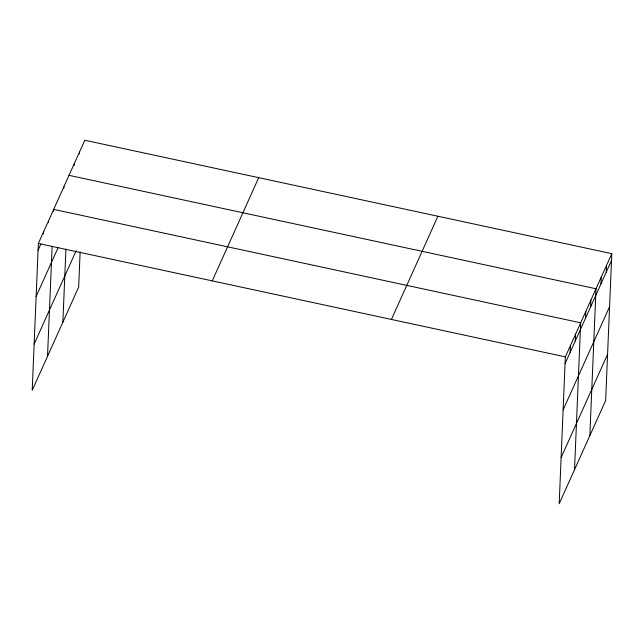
<?xml version="1.0" encoding="UTF-8"?>
<svg xmlns="http://www.w3.org/2000/svg" width="644" height="644" viewBox="0 0 644 644"><rect width="100%" height="100%" fill="white"/><g stroke="black" fill="none" stroke-linecap="round" stroke-linejoin="round"><path stroke-width="0.97" d="M611.8 253.672L565.343 356.873L559.185 503.753L605.642 400.552L611.8 253.672L84.815 140.247L38.358 243.448L32.2 390.328L78.657 287.127L80.13 251.949M43.381 234.03L43.47 232.098M48.493 222.679L48.574 220.747M47.527 356.277L52.14 246.322M53.605 211.329L53.685 209.389L580.671 322.813L574.52 469.701M63.828 188.628L63.909 186.688M62.862 322.217L65.921 249.188M74.205 165.572L74.285 163.64M79.47 153.876L79.55 151.944M570.165 352.3L570.455 345.522M575.277 340.95L575.559 334.164M585.501 318.241L585.782 311.463M590.612 306.89L590.894 300.112M589.848 435.642L596.006 288.754L69.021 175.337M600.989 283.843L601.271 277.057M606.254 272.146L606.535 265.36M38.068 250.226L40.822 244.116M36.136 296.465L58.145 247.562M34.14 344.097L76.137 250.79M212.262 280.881L258.719 177.672M391.439 319.44L437.896 216.239M565.062 363.651L611.518 260.45M563.122 409.89L609.578 306.681M561.125 457.522L607.582 354.321M38.358 243.448L565.343 356.873"/></g></svg>
